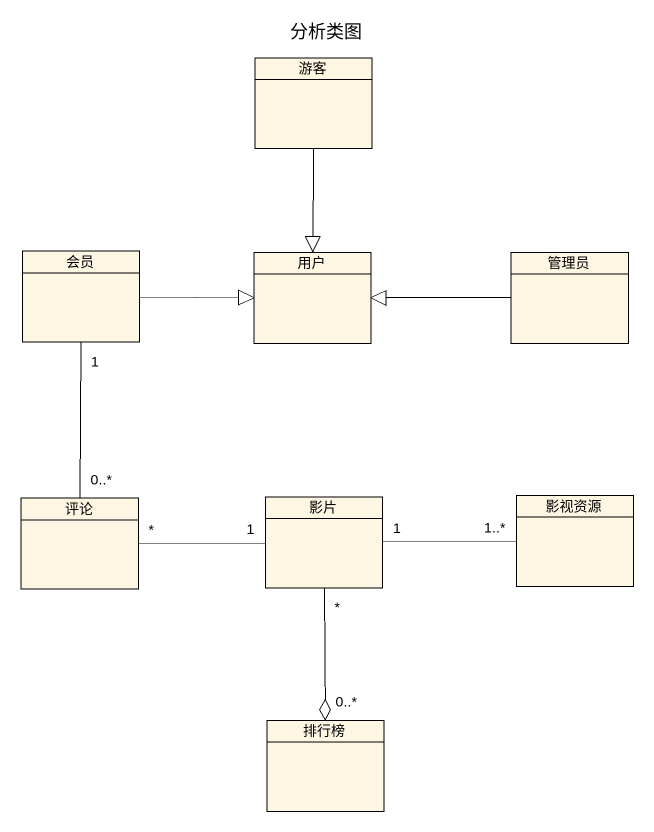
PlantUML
@startuml
title 分析类图
hide circle
hide empty members
class 游客
class 会员
class 用户
class 管理员
class 评论
class 影片
class 影视资源
class 排行榜
游客 --|> 用户
会员 -right-|> 用户
会员 "1" -- "0..*" 评论
管理员 -left-|> 用户
评论 "*" -right- "1" 影片
影片 "*" --o "0..*" 排行榜
影视资源 "1..*" -left- "1" 影片
@enduml
